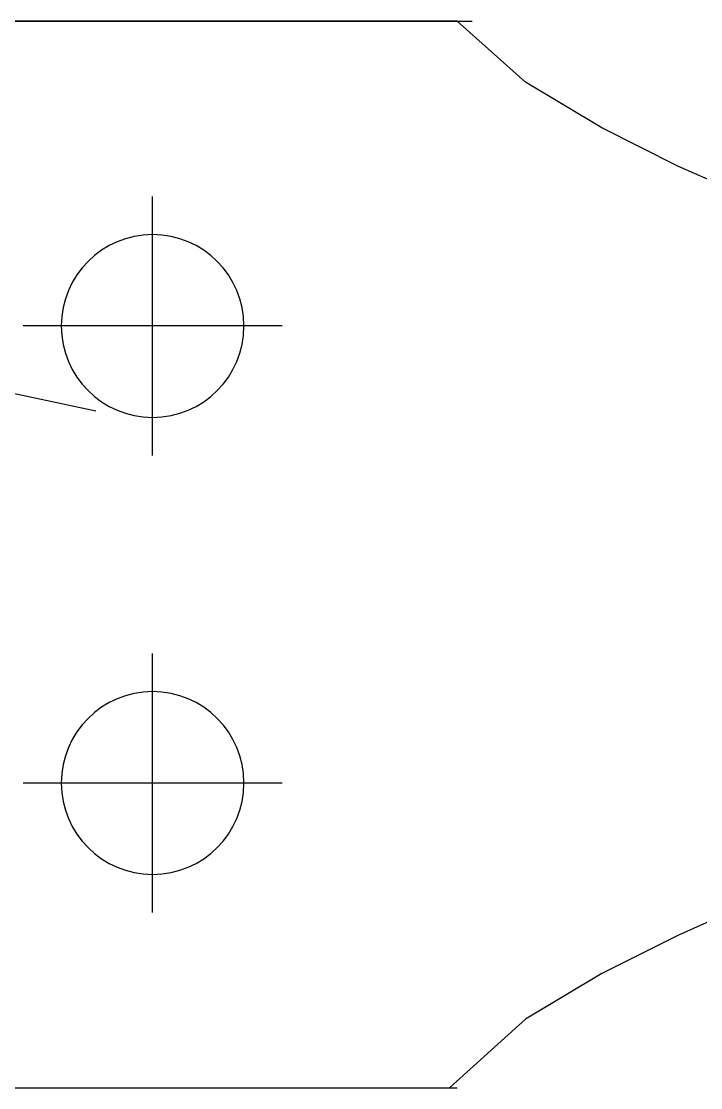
# Model space of a CAD drawing. Extents: x -668440 to 1010955, y -1678500 to 210463.
# Drawn here: x -485859 to -484966, y -898129 to -896729 of the extents above; entities that cross this region are included whole.
import ezdxf

# ---------------------------------------------------------------- set-up
doc = ezdxf.new("R2010")
doc.units = 0
doc.header["$MEASUREMENT"] = 0
doc.layers.get('0').update_dxf_attribs({"color": 3, "linetype": 'CONTINUOUS'})
for name, color, linetype in [('BOLT', 4, 'CONTINUOUS'), ('C400-N16-4M22_d', 7, 'CONTINUOUS'), ('chole', 7, 'CONTINUOUS'), ('cwr_d', 7, 'CONTINUOUS'), ('注記', 3, 'CONTINUOUS')]:
    doc.layers.add(name, color=color, linetype=linetype)

# ---------------------------------------------------------------- blocks, each defined once
blk = doc.blocks.new('tc02')
at = {"layer": '注記', "color": 4}
blk.add_line((-18656.19, 32781.12), (-18548.73, 32781.12), dxfattribs=at)
blk = doc.blocks.new('剛接合部C1Y')
at = {"layer": 'BOLT'}
for p, q in [((-215638.46888, -394354.59222), (-215638.46888, -394320.59222)), ((-215621.46888, -394337.59222), (-215655.46888, -394337.59222)), ((-215638.46888, -394414.59222), (-215638.46888, -394380.59222)), ((-215621.46888, -394397.59222), (-215655.46888, -394397.59222))]:
    blk.add_line(p, q, dxfattribs=at)
at = {"layer": 'C400-N16-4M22_d'}
for p, q in [((-215738.46888, -394297.59222), (-215596.46888, -394297.59222)), ((-215598.46888, -394297.59222), (-215589.46888, -394305.59222)), ((-215579.46888, -394311.59222), (-215589.46888, -394305.59222)), ((-215569.46888, -394316.59222), (-215579.46888, -394311.59222)), ((-215560.46888, -394320.59222), (-215569.46888, -394316.59222)), ((-215560.46888, -394413.59222), (-215569.46888, -394417.59222)), ((-215569.46888, -394417.59222), (-215579.46888, -394422.59222)), ((-215579.46888, -394422.59222), (-215589.46888, -394428.59222)), ((-215589.46888, -394428.59222), (-215599.46888, -394437.59222)), ((-215738.46888, -394437.59222), (-215599.46888, -394437.59222))]:
    blk.add_line(p, q, dxfattribs=at)
at = {"layer": 'C400-N16-4M22_d', "extrusion": (0, 6.12323e-17, -1)}
for centre in [(215638.46888, -394337.59222), (215638.46888, -394397.59222)]:
    blk.add_circle(centre, 12, dxfattribs=at)
at = {"layer": 'chole', "extrusion": (0, 6.12323e-17, -1)}
for centre in [(215638.46888, -394337.59222), (215638.46888, -394397.59222)]:
    blk.add_circle(centre, 12, dxfattribs=at)
at = {"layer": 'cwr_d'}
for p, q in [((-215598.46888, -394297.59222), (-215738.46888, -394297.59222)), ((-215738.46888, -394437.59222), (-215598.46888, -394437.59222))]:
    blk.add_line(p, q, dxfattribs=at)
at = {"layer": 'cwr_d', "extrusion": (0, 6.12323e-17, -1)}
for centre in [(215638.46888, -394337.59222), (215638.46888, -394397.59222)]:
    blk.add_circle(centre, 12, dxfattribs=at)
at = {"rotation": 348.0238675557966}
blk.add_blockref('tc02', (-204303.12698, -430265.28802), dxfattribs=at)

msp = doc.modelspace()

# ---------------------------------------------------------------- block references
at = {"xscale": 10, "yscale": 10, "zscale": 10}
msp.add_blockref('剛接合部C1Y', (1670698.6842, 3046247.35843, 5600), dxfattribs=at)

doc.saveas('drawing.dxf')
